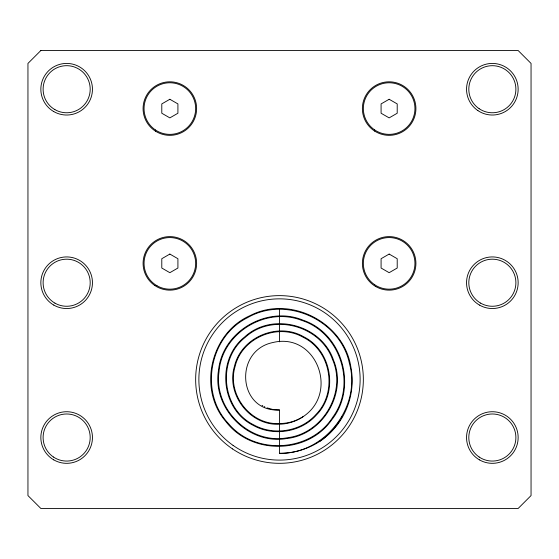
<?xml version="1.0" encoding="UTF-8"?>
<svg xmlns="http://www.w3.org/2000/svg" width="559" height="559" viewBox="0 0 559 559"><rect width="100%" height="100%" fill="white"/><g stroke="black" fill="none" stroke-linecap="round" stroke-linejoin="round"><path stroke-width="0.84" d="M341.179 418.174L342.045 416.637M339.949 420.186C334.708 428.571 327.721 435.859 319.594 441.491C324.709 438.088 330.089 433.421 334.289 428.515C348.816 411.948 355.154 388.61 350.877 366.984C344.058 322.494 290.24 294.691 250.194 315.576C210.673 332.78 197.488 389.022 225.948 421.626C251.243 455.11 307.562 454.495 331.641 419.942C357.76 387.673 342.639 333.562 303.132 320.209C267.293 305.151 222.384 331.375 218.527 370.205C212.029 408.126 248.434 445.188 286.522 438.556C322.34 434.881 347.425 393.836 333.604 360.401C321.921 324.87 272.338 311.321 244.695 336.916C216.123 359.283 220.526 409.181 253.269 425.385C273.505 436.719 301.056 432.359 316.485 414.918C338.621 392.474 331.983 350.556 303.481 336.672C277.767 321.809 241.16 337.252 234.452 366.32C225.829 394.374 250.006 426 279.5 424.218A44.413 44.364 85.2 0 0 303.411 416.462C339.362 392.46 316.087 331.69 272.589 342.59C233.571 350.828 237.854 412.276 279.5 409.999L279.5 453.328C324.409 454.215 361.561 407.099 349.459 363.657C340.557 320.041 286.068 295.173 247.504 317.708C209.227 336.595 198.899 392.893 228.659 423.75C255.274 455.55 310.811 452.217 332.926 416.958C356.81 384.285 340.214 332.374 301.392 320.293C265.616 306.325 221.895 333.318 219.023 371.77C213.51 409.377 250.348 445.125 287.815 437.676C323.123 433.204 346.936 392.041 332.465 359.339C320.202 325.052 272.037 312.544 245.121 337.44C216.913 359.535 221.266 408.804 253.611 424.798C273.575 435.978 300.756 431.667 315.989 414.464C337.825 392.32 331.284 350.968 303.16 337.266C277.816 322.613 241.726 337.832 235.108 366.48C226.605 394.137 250.432 425.308 279.5 423.54A44.056 44.056 0 0 0 303.411 416.469M319.469 441.575L319.469 441.575A73.858 73.858 0 0 1 279.5 453.328M279.5 409.999L273.162 409.579L267.048 407.874M264.148 406.561L264.861 406.917M262.08 405.387L262.758 405.792M279.5 308.666L279.5 341.842M40.849 50.527L27.95 63.426L27.95 495.574L40.849 508.473L518.151 508.473L531.05 495.574L531.05 63.426L518.151 50.527L40.849 50.527M169.852 99.264L161.789 103.918L161.789 113.232L169.852 117.886L177.916 113.232L177.916 103.918L169.852 99.264M389.148 99.264L381.084 103.918L381.084 113.232L389.148 117.886L397.211 113.232L397.211 103.918L389.148 99.264M169.852 254.066L161.789 258.719L161.789 268.027L169.852 272.687L177.916 268.027L177.916 258.719L169.852 254.066M389.148 254.066L381.084 258.719L381.084 268.027L389.148 272.687L397.211 268.027L397.211 258.719L389.148 254.066M374.691 284.741A25.798 25.798 0 0 0 414.883 265.218A25.798 25.798 0 0 0 377.877 240.167A25.798 25.798 0 0 0 374.691 284.741M156.953 285.719A25.798 25.798 0 0 0 195.65 263.373A25.798 25.798 0 0 0 156.953 241.034A25.798 25.798 0 0 0 156.953 285.719M374.691 129.94A25.798 25.798 0 0 0 414.883 110.416A25.798 25.798 0 0 0 377.877 85.366A25.798 25.798 0 0 0 374.691 129.94M155.388 129.94A25.798 25.798 0 0 0 195.587 110.416A25.798 25.798 0 0 0 158.574 85.366A25.798 25.798 0 0 0 155.388 129.94M233.075 445.39A80.622 80.622 0 0 0 359.8 386.716A80.622 80.622 0 0 0 245.625 306.311A80.622 80.622 0 0 0 233.075 445.39M479.154 457.024A23.541 23.541 0 0 0 515.831 439.206A23.541 23.541 0 0 0 482.061 416.35A23.541 23.541 0 0 0 479.154 457.024M480.579 303.111A23.541 23.541 0 0 0 515.894 282.728A23.541 23.541 0 0 0 480.579 262.339A23.541 23.541 0 0 0 480.579 303.111M479.154 108.719A23.541 23.541 0 0 0 515.831 90.907A23.541 23.541 0 0 0 482.061 68.051A23.541 23.541 0 0 0 479.154 108.719M53.454 457.024A23.541 23.541 0 0 0 90.132 439.206A23.541 23.541 0 0 0 56.361 416.35A23.541 23.541 0 0 0 53.454 457.024M54.88 109.613A23.541 23.541 0 0 0 90.195 89.223A23.541 23.541 0 0 0 54.88 68.834A23.541 23.541 0 0 0 54.88 109.613M54.88 303.111A23.541 23.541 0 0 0 90.195 282.728A23.541 23.541 0 0 0 54.88 262.339A23.541 23.541 0 0 0 54.88 303.111M232.502 448.912A83.85 83.85 0 0 0 363.133 385.458A83.85 83.85 0 0 0 242.865 304.054A83.85 83.85 0 0 0 232.502 448.912M375.767 286.557A26.769 26.769 0 0 0 415.917 263.373A26.769 26.769 0 0 0 375.767 240.195A26.769 26.769 0 0 0 375.767 286.557M154.85 285.544A26.769 26.769 0 0 0 196.551 265.287A26.769 26.769 0 0 0 158.155 239.301A26.769 26.769 0 0 0 154.85 285.544M155.437 131.134A26.769 26.769 0 0 0 196.593 109.774A26.769 26.769 0 0 0 157.519 84.814A26.769 26.769 0 0 0 155.437 131.134M374.74 131.134A26.769 26.769 0 0 0 415.889 109.774A26.769 26.769 0 0 0 376.822 84.814A26.769 26.769 0 0 0 374.74 131.134M53.748 459.868A25.798 25.798 0 0 0 92.452 437.522A25.798 25.798 0 0 0 53.748 415.183A25.798 25.798 0 0 0 53.748 459.868M53.748 305.067A25.798 25.798 0 0 0 92.452 282.728A25.798 25.798 0 0 0 53.748 260.382A25.798 25.798 0 0 0 53.748 305.067M53.748 111.569A25.798 25.798 0 0 0 92.452 89.223A25.798 25.798 0 0 0 53.748 66.884A25.798 25.798 0 0 0 53.748 111.569M477.889 110.591A25.798 25.798 0 0 0 518.081 91.068A25.798 25.798 0 0 0 481.075 66.018A25.798 25.798 0 0 0 477.889 110.591M479.447 305.067A25.798 25.798 0 0 0 518.151 282.728A25.798 25.798 0 0 0 479.447 260.382A25.798 25.798 0 0 0 479.447 305.067M479.447 459.868A25.798 25.798 0 0 0 518.151 437.522A25.798 25.798 0 0 0 479.447 415.183A25.798 25.798 0 0 0 479.447 459.868"/></g></svg>
